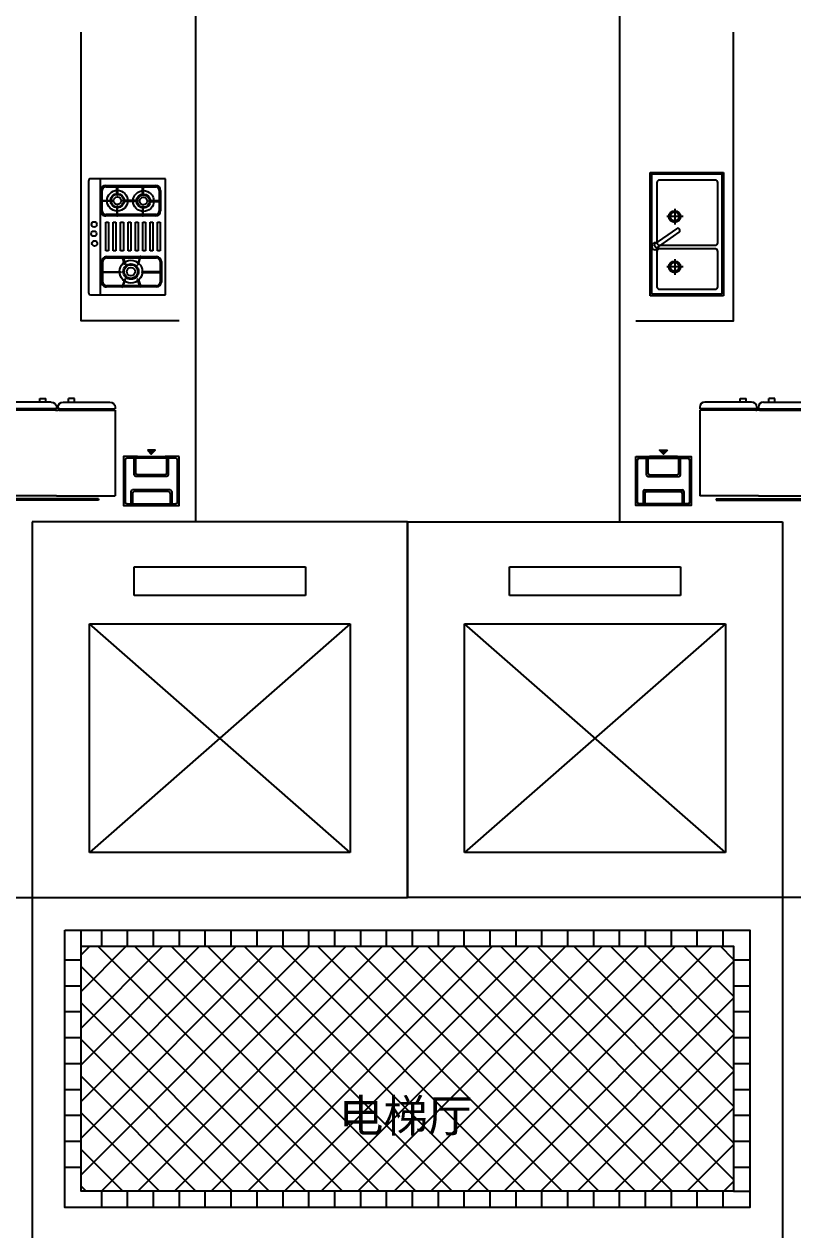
# Model space of a CAD drawing. Extents: x 3694 to 117786, y 20013 to 108631.
# Drawn here: x 73660 to 78374, y 34384 to 41771 of the extents above; entities that cross this region are included whole.
import ezdxf

# ---------------------------------------------------------------- set-up
doc = ezdxf.new("R2010")
doc.units = 0
doc.header["$LTSCALE"] = 1000
doc.header["$MEASUREMENT"] = 0
doc.linetypes.add('ACAD_ISO04W100', pattern=[30, 24, -3, 0, -3])
doc.linetypes.add('DASH', pattern=[0.35, 0.25, -0.1])
for name, color, linetype in [('DOTE', 1, 'ACAD_ISO04W100'), ('PUB_TEXT', 7, 'Continuous'), ('STAIR', 5, 'Continuous'), ('家具', 253, 'Continuous'), ('铺地', 251, 'Continuous')]:
    doc.layers.add(name, color=color, linetype=linetype)
doc.styles.get("Standard").update_dxf_attribs({"font": 'gbenor.shx', "bigfont": 'gbcbig.shx'})

# ---------------------------------------------------------------- blocks, each defined once
blk = doc.blocks.new('A$C29673221')
at = {"layer": '家具'}
for p, q in [((0, 711.5), (0, 0)), ((460, 711.5), (0, 711.5)), ((470, 701.5), (470, 10)), ((0, 0), (460, 0))]:
    blk.add_line(p, q, dxfattribs=at)
at = {"layer": '家具', "color": 251}
for p, q in [((400.7, 0), (400.7, 711.5)), ((25.1, 507.5), (25.1, 633.3)), ((33.1, 507.5), (33.1, 633.3)), ((55.1, 663.3), (361.5, 663.3)), ((55.1, 655.3), (361.5, 655.3)), ((150.9, 663.2), (155.7, 664.7)), ((166.9, 614.1), (150.9, 663.2)), ((155.7, 664.7), (171.7, 615.6)), ((171.7, 615.6), (166.9, 614.1)), ((260.8, 664.7), (244.9, 615.6)), ((244.9, 615.6), (249.7, 614.1)), ((249.7, 614.1), (265.6, 663.2)), ((265.6, 663.2), (260.8, 664.7)), ((383.5, 633.3), (383.5, 507.5)), ((391.5, 633.3), (391.5, 507.5)), ((27.7, 574.2), (27.7, 569.6)), ((145.5, 574.2), (27.7, 574.2)), ((27.7, 569.6), (145.5, 569.6)), ((145.5, 569.6), (145.5, 574.2)), ((166.9, 526.7), (150.9, 477.6)), ((155.7, 476.1), (171.7, 525.2)), ((171.7, 525.2), (166.9, 526.7)), ((244.9, 525.2), (249.7, 526.7)), ((260.8, 476.1), (244.9, 525.2)), ((249.7, 526.7), (265.6, 477.6)), ((271.1, 569.6), (271.1, 574.2)), ((271.1, 574.2), (388.9, 574.2)), ((388.9, 569.6), (271.1, 569.6)), ((388.9, 574.2), (388.9, 569.6)), ((361.5, 485.5), (55.1, 485.5)), ((361.5, 477.5), (55.1, 477.5)), ((150.9, 477.6), (155.7, 476.1)), ((265.6, 477.6), (260.8, 476.1)), ((31.4, 266.2), (31.4, 442.4)), ((31.4, 442.4), (48, 442.4)), ((48, 442.4), (48, 266.2)), ((76.7, 266.2), (76.7, 442.4)), ((76.7, 442.4), (93.4, 442.4)), ((93.4, 442.4), (93.4, 266.2)), ((122.1, 266.2), (122.1, 442.4)), ((122.1, 442.4), (138.7, 442.4)), ((138.7, 442.4), (138.7, 266.2)), ((167.4, 266.2), (167.4, 442.4)), ((167.4, 442.4), (184.1, 442.4)), ((184.1, 442.4), (184.1, 266.2)), ((212.7, 266.2), (212.7, 442.4)), ((212.7, 442.4), (229.4, 442.4)), ((229.4, 442.4), (229.4, 266.2)), ((258.1, 266.2), (258.1, 442.4)), ((258.1, 442.4), (274.7, 442.4)), ((274.7, 442.4), (274.7, 266.2)), ((303.4, 266.2), (303.4, 442.4)), ((303.4, 442.4), (320.1, 442.4)), ((320.1, 442.4), (320.1, 266.2)), ((348.7, 266.2), (348.7, 442.4)), ((348.7, 442.4), (365.4, 442.4)), ((365.4, 442.4), (365.4, 266.2)), ((48, 266.2), (31.4, 266.2)), ((59.8, 227.5), (366.3, 227.5)), ((93.4, 266.2), (76.7, 266.2)), ((138.7, 266.2), (122.1, 266.2)), ((136.3, 227.4), (136.3, 167.7)), ((140.9, 227.4), (136.3, 227.4)), ((140.9, 167.7), (140.9, 227.4)), ((184.1, 266.2), (167.4, 266.2)), ((229.4, 266.2), (212.7, 266.2)), ((274.7, 266.2), (258.1, 266.2)), ((294, 227.4), (294, 167.7)), ((298.6, 227.4), (294, 227.4)), ((298.6, 167.7), (298.6, 227.4)), ((320.1, 266.2), (303.4, 266.2)), ((365.4, 266.2), (348.7, 266.2)), ((29.8, 71.7), (29.8, 197.5)), ((37.8, 71.7), (37.8, 197.5)), ((59.8, 219.5), (366.3, 219.5)), ((136.3, 167.7), (140.9, 167.7)), ((294, 167.7), (298.6, 167.7)), ((388.3, 197.5), (388.3, 71.7)), ((396.3, 197.5), (396.3, 71.7)), ((27.7, 140.3), (27.7, 135.7)), ((103.4, 140.3), (27.7, 140.3)), ((27.7, 135.7), (103.4, 135.7)), ((103.4, 135.7), (103.4, 140.3)), ((136.3, 42), (136.3, 101.8)), ((136.3, 101.8), (140.9, 101.8)), ((140.9, 101.8), (140.9, 42)), ((167.4, 138.2), (167.4, 133.6)), ((262.3, 138.2), (167.4, 138.2)), ((167.4, 133.6), (262.3, 133.6)), ((262.3, 133.6), (262.3, 138.2)), ((294, 42), (294, 101.8)), ((294, 101.8), (298.6, 101.8)), ((298.6, 101.8), (298.6, 42)), ((324.8, 132.5), (324.8, 137.1)), ((324.8, 137.1), (398.4, 137.1)), ((398.4, 132.5), (324.8, 132.5)), ((398.4, 137.1), (398.4, 132.5)), ((366.3, 49.7), (59.8, 49.7)), ((366.3, 41.7), (59.8, 41.7)), ((140.9, 42), (136.3, 42)), ((298.6, 42), (294, 42))]:
    blk.add_line(p, q, dxfattribs=at)
for centre, radius in [((211.8, 569.1), 70.1), ((211.8, 569.1), 47.3), ((211.8, 569.1), 41.8), ((211.8, 569.1), 25.3), ((434.4, 396.4), 16.2), ((436.8, 279.7), 16.2), ((439.2, 336.8), 16.2), ((134.9, 136.9), 63.7), ((134.9, 136.9), 43), ((134.9, 136.9), 38), ((134.9, 136.9), 23), ((294.8, 134.7), 63.7), ((294.8, 134.7), 43), ((294.8, 134.7), 38), ((294.8, 134.7), 23)]:
    blk.add_circle(centre, radius, dxfattribs=at)
at = {"layer": '家具'}
for centre, start, end in [((460, 701.5), 0.03896, 90), ((460, 10), 270, 0.03896)]:
    blk.add_arc(centre, 10, start, end, dxfattribs=at)
at = {"layer": '家具', "color": 251}
for centre, radius, start, end in [((55.1, 633.3), 30, 90, 180), ((55.1, 633.3), 22, 90, 180), ((361.5, 633.3), 30, 360, 90), ((361.5, 633.3), 22, 360, 90), ((55.1, 507.5), 30, 180, 270), ((55.1, 507.5), 22, 180, 270), ((361.5, 507.5), 30, 270, 360), ((361.5, 507.5), 22, 270, 360), ((59.8, 197.5), 30, 90, 180), ((366.3, 197.5), 30, 360, 90), ((59.8, 197.5), 22, 90, 180), ((366.3, 197.5), 22, 360, 90), ((59.8, 71.7), 30, 180, 270), ((59.8, 71.7), 22, 180, 270), ((366.3, 71.7), 30, 270, 360), ((366.3, 71.7), 22, 270, 360)]:
    blk.add_arc(centre, radius, start, end, dxfattribs=at)
blk = doc.blocks.new('A$C146D6EFE')
at = {"layer": '家具'}
for p, q in [((-543.4, 1110), (-534.9, 1110)), ((-534.9, 1104.1), (-534.9, 1110)), ((-524.9, 1110), (0, 1110)), ((-524.9, 1104.1), (-524.9, 1110)), ((0, 360), (0, 1110)), ((-574.9, 391.5), (-574.9, 1078.5)), ((-534.9, 1104.1), (-524.9, 1104.1)), ((16.7, 101.8), (16.7, 1008.2)), ((16.7, 1008.2), (26, 1008.2)), ((26, 101.8), (26, 1008.2)), ((-596.8, 460.9), (-596.8, 424.7)), ((-574.9, 460.9), (-596.8, 460.9)), ((-574.9, 424.7), (-596.8, 424.7)), ((-574.9, 318.5), (-574.9, 31.5)), ((-543.4, 360), (-534.9, 360)), ((-543.4, 350), (-534.9, 350)), ((-534.9, 365.9), (-524.9, 365.9)), ((-534.9, 365.9), (-534.9, 360)), ((-534.9, 344.1), (-534.9, 350)), ((-534.9, 344.1), (-524.9, 344.1)), ((-524.9, 365.9), (-524.9, 350)), ((-524.9, 344.1), (-524.9, 350)), ((0, 360), (0, 0)), ((-596.8, 249.1), (-596.8, 285.3)), ((-574.9, 285.3), (-596.8, 285.3)), ((-574.9, 249.1), (-596.8, 249.1)), ((16.7, 101.8), (26, 101.8)), ((16.7, 101.8), (26, 101.8)), ((-543.4, 0), (-534.9, 0)), ((-534.9, 5.9), (-524.9, 5.9)), ((-534.9, 5.9), (-534.9, 0)), ((-524.9, 5.9), (-524.9, 0)), ((-524.9, 0), (0, 0))]:
    blk.add_line(p, q, dxfattribs=at)
at = {"layer": '家具', "color": 251}
for p, q in [((-534.9, 365.9), (-534.9, 1104.1)), ((-524.9, 365.9), (-524.9, 1104.1)), ((-534.9, 344.1), (-534.9, 5.9)), ((-524.9, 344.1), (-524.9, 5.9))]:
    blk.add_line(p, q, dxfattribs=at)
at = {"layer": '家具'}
for centre, start, end in [((-543.4, 1078.5), 90, 180), ((-543.4, 391.5), 180, 270), ((-543.4, 318.5), 90, 180), ((-543.4, 31.5), 180, 270)]:
    blk.add_arc(centre, 31.5, start, end, dxfattribs=at)
blk = doc.blocks.new('PWII24')
blk.add_hatch(color=256).paths.add_polyline_path([(146.1, -39), (170, -14.8), (193.9, -39)])
for p, q in [((10, 20), (10, 280)), ((20, 290), (320, 290)), ((45, 214.2), (45, 290)), ((55, 224.2), (55, 290)), ((285, 224.2), (285, 290)), ((295, 214.2), (295, 290)), ((330, 280), (330, 20)), ((285, 204.2), (55, 204.2)), ((275, 214.2), (65, 214.2)), ((65, 110.8), (65, 10)), ((265, 120.8), (75, 120.8)), ((75, 100.8), (75, 10)), ((255, 110.8), (85, 110.8)), ((265, 100.8), (265, 10)), ((275, 110.8), (275, 10)), ((10, 20), (10, 35)), ((85, 10), (85, 0)), ((255, 10), (255, 0)), ((320, 10), (255, 10))]:
    blk.add_line(p, q)
at = {"linetype": 'DASH'}
for p, q in [((0, 0), (0, 35)), ((85, 0), (255, 0))]:
    blk.add_line(p, q, dxfattribs=at)
for points in [[(0, 0), (0, 300), (340, 300), (340, 0)], [(85, 0), (0, 0), (0, 35)], [(85, 10), (20, 10)], [(340, 0), (255, 0)]]:
    blk.add_lwpolyline(points)
blk.add_lwpolyline([(255, 10), (85, 10)], dxfattribs=at)
blk.add_lwpolyline([(146.1, -39), (170, -14.8), (193.9, -39)], close=True)
for centre, start, end in [((20, 280), 90, 180), ((65, 224.2), 180, 270), ((275, 224.2), 270, 0), ((320, 280), 0, 90), ((55, 214.2), 180, 270), ((285, 214.2), 270, 0), ((75, 110.8), 90, 180), ((85, 100.8), 90, 180), ((255, 100.8), 360, 90), ((265, 110.8), 360, 90), ((20, 20), 180, 270), ((320, 20), 270, 0)]:
    blk.add_arc(centre, 10, start, end)
blk = doc.blocks.new('A$C6B9C31F9')
at = {"layer": '家具'}
for p, q in [((0, 0), (0, 450)), ((0, 450), (757, 450)), ((757, 450), (757, 0)), ((757, 0), (0, 0))]:
    blk.add_line(p, q, dxfattribs=at)
at = {"layer": '家具', "color": 251}
for p, q in [((10, 10), (10, 440)), ((10, 440), (747, 440)), ((40.7, 393.4), (40.7, 50.3)), ((273, 408.4), (55.7, 408.4)), ((288, 50.3), (288, 393.4)), ((315, 426.6), (293.3, 411.4)), ((293.3, 411.4), (390, 273.1)), ((310.5, 393.4), (310.5, 50.3)), ((411.8, 288.3), (315, 426.6)), ((694.6, 408.4), (325.5, 408.4)), ((709.6, 50.3), (709.6, 393.4)), ((747, 440), (747, 10)), ((225.9, 299.6), (129.9, 299.6)), ((177.7, 248.1), (177.7, 348.3)), ((534.3, 299.6), (438.3, 299.6)), ((486.1, 248.1), (486.1, 348.3)), ((747, 10), (10, 10)), ((55.7, 35.3), (273, 35.3)), ((325.5, 35.3), (694.6, 35.3))]:
    blk.add_line(p, q, dxfattribs=at)
for centre, radius in [((177.7, 299.6), 36.1), ((177.7, 299.6), 27.1), ((486.1, 299.6), 36.1), ((486.1, 299.6), 27.1)]:
    blk.add_circle(centre, radius, dxfattribs=at)
for centre, radius, start, end in [((55.7, 393.4), 15, 90, 180), ((273, 393.4), 15, 0, 90), ((304.2, 419), 21.7, 342.60679, 267.3353), ((325.5, 393.4), 15, 90, 180), ((694.6, 393.4), 15, 0, 90), ((400.9, 280.7), 13.3, 214.97105, 34.97105), ((55.7, 50.3), 15, 180, 270), ((273, 50.3), 15, 270, 0), ((325.5, 50.3), 15, 180, 270), ((694.6, 50.3), 15, 270, 0)]:
    blk.add_arc(centre, radius, start, end, dxfattribs=at)

msp = doc.modelspace()

# ---------------------------------------------------------------- hatches: boundary and pattern name
at = {"layer": '铺地'}
h = msp.add_hatch(dxfattribs=at)
h.set_pattern_fill('ANSI37', color=256, scale=100, style=0)
h.set_pattern_definition([(45, (0, 0), (-112.2532, 112.2532), []), (135, (0, 0), (-112.2532, -112.2532), [])])
h.paths.add_polyline_path([(73410.2, 35620.8), (66660.2, 35620.8), (66660.2, 34620.8), (73410.2, 34620.8)])
h.paths.add_polyline_path([(78010.2, 36120.8), (74010.2, 36120.8), (74010.2, 34620.8), (78010.2, 34620.8)])
h.paths.add_polyline_path([(85360.2, 35620.8), (78610.2, 35620.8), (78610.2, 34620.8), (85360.2, 34620.8)])
h.paths.add_polyline_path([(85360.2, 37220.8), (84710.2, 37220.8), (84710.2, 36020.8), (85360.2, 36020.8)])
h.paths.add_polyline_path([(67310.2, 37220.8), (66660.2, 37220.8), (66660.2, 36020.8), (67310.2, 36020.8)])

# ---------------------------------------------------------------- linework, layer by layer
at = {"layer": 'DOTE'}
for p, q in [((74710.2, 45047.8), (74710.2, 38720.8)), ((74710.2, 45047.8), (74710.2, 38720.8)), ((77310.2, 45047.8), (77310.2, 38720.8)), ((73710.2, 38720.8), (73710.2, 34320.8)), ((76010.2, 38720.8), (73710.2, 38720.8)), ((73710.2, 38720.8), (73710.2, 36420.8)), ((76010.2, 36420.8), (76010.2, 38720.8)), ((76010.2, 38720.8), (76010.2, 36420.8)), ((76010.2, 36420.8), (76010.2, 38720.8)), ((76010.2, 36420.8), (76010.2, 38720.8)), ((76010.2, 38720.8), (76010.2, 36420.8)), ((76010.2, 36420.8), (76010.2, 38720.8)), ((76010.2, 38720.8), (78310.2, 38720.8)), ((78310.2, 38720.8), (78310.2, 34320.8)), ((78310.2, 38720.8), (78310.2, 36420.8)), ((71310.2, 36420.8), (76010.2, 36420.8)), ((73710.2, 36420.8), (76010.2, 36420.8)), ((78310.2, 36420.8), (76010.2, 36420.8)), ((80710.2, 36420.8), (76010.2, 36420.8))]:
    msp.add_line(p, q, dxfattribs=at)
at = {"layer": 'STAIR'}
for p, q in [((74335.2, 38270.8), (74335.2, 38445.8)), ((74335.2, 38445.8), (75385.2, 38445.8)), ((75385.2, 38445.8), (75385.2, 38270.8)), ((76635.2, 38270.8), (76635.2, 38445.8)), ((76635.2, 38445.8), (77685.2, 38445.8)), ((77685.2, 38445.8), (77685.2, 38270.8)), ((75385.2, 38270.8), (74335.2, 38270.8)), ((77685.2, 38270.8), (76635.2, 38270.8)), ((74060.2, 36695.8), (74060.2, 38095.8)), ((74060.2, 38095.8), (75660.2, 38095.8)), ((75660.2, 38095.8), (74060.2, 36695.8)), ((75660.2, 36695.8), (74060.2, 38095.8)), ((75660.2, 38095.8), (75660.2, 36695.8)), ((76360.2, 36695.8), (76360.2, 38095.8)), ((76360.2, 38095.8), (77960.2, 38095.8)), ((77960.2, 38095.8), (76360.2, 36695.8)), ((77960.2, 36695.8), (76360.2, 38095.8)), ((77960.2, 38095.8), (77960.2, 36695.8)), ((75660.2, 36695.8), (74060.2, 36695.8)), ((77960.2, 36695.8), (76360.2, 36695.8))]:
    msp.add_line(p, q, dxfattribs=at)
at = {"layer": '家具'}
for points in [[(74610.2, 39953.8), (74010.2, 39953.9), (74010.2, 39953.9), (74010.2, 41720.8)], [(77410.2, 39953.8), (78010.2, 39953.9), (78010.2, 41720.8)]]:
    msp.add_lwpolyline(points, dxfattribs=at)
at = {"layer": '铺地'}
for p, q in [((74136.2, 36120.8), (74136.2, 36220.8)), ((74295, 36120.8), (74295, 36220.8)), ((74453.8, 36120.8), (74453.8, 36220.8)), ((74612.5, 36120.8), (74612.5, 36220.8)), ((74771.2, 36120.8), (74771.2, 36220.8)), ((74930, 36120.8), (74930, 36220.8)), ((75088.8, 36120.8), (75088.8, 36220.8)), ((75247.5, 36120.8), (75247.5, 36220.8)), ((75406.2, 36120.8), (75406.2, 36220.8)), ((75565, 36120.8), (75565, 36220.8)), ((75723.8, 36120.8), (75723.8, 36220.8)), ((75882.5, 36120.8), (75882.5, 36220.8)), ((76041.2, 36120.8), (76041.2, 36220.8)), ((76200, 36120.8), (76200, 36220.8)), ((76358.8, 36120.8), (76358.8, 36220.8)), ((76517.5, 36120.8), (76517.5, 36220.8)), ((76676.2, 36120.8), (76676.2, 36220.8)), ((76835, 36120.8), (76835, 36220.8)), ((76993.8, 36120.8), (76993.8, 36220.8)), ((77152.5, 36120.8), (77152.5, 36220.8)), ((77311.2, 36120.8), (77311.2, 36220.8)), ((77470, 36120.8), (77470, 36220.8)), ((77628.8, 36120.8), (77628.8, 36220.8)), ((77787.5, 36120.8), (77787.5, 36220.8)), ((77946.2, 36120.8), (77946.2, 36220.8)), ((74010.2, 36036.2), (73910.2, 36036.2)), ((78110.2, 36036.2), (78010.2, 36036.2)), ((74010.2, 35877.5), (73910.2, 35877.5)), ((78110.2, 35877.5), (78010.2, 35877.5)), ((74010.2, 35718.7), (73910.2, 35718.7)), ((78110.2, 35718.7), (78010.2, 35718.7)), ((74010.2, 35560), (73910.2, 35560)), ((78110.2, 35560), (78010.2, 35560)), ((74010.2, 35401.2), (73910.2, 35401.2)), ((78110.2, 35401.2), (78010.2, 35401.2)), ((74010.2, 35242.5), (73910.2, 35242.5)), ((78110.2, 35242.5), (78010.2, 35242.5)), ((74010.2, 35083.7), (73910.2, 35083.7)), ((78110.2, 35083.7), (78010.2, 35083.7)), ((74010.2, 34925), (73910.2, 34925)), ((78110.2, 34925), (78010.2, 34925)), ((74010.2, 34766.2), (73910.2, 34766.2)), ((78110.2, 34766.2), (78010.2, 34766.2)), ((74136.2, 34520.8), (74136.2, 34620.8)), ((74295, 34520.8), (74295, 34620.8)), ((74453.8, 34520.8), (74453.8, 34620.8)), ((74612.5, 34520.8), (74612.5, 34620.8)), ((74771.2, 34520.8), (74771.2, 34620.8)), ((74930, 34520.8), (74930, 34620.8)), ((75088.8, 34520.8), (75088.8, 34620.8)), ((75247.5, 34520.8), (75247.5, 34620.8)), ((75406.2, 34520.8), (75406.2, 34620.8)), ((75565, 34520.8), (75565, 34620.8)), ((75723.8, 34520.8), (75723.8, 34620.8)), ((75882.5, 34520.8), (75882.5, 34620.8)), ((76041.2, 34520.8), (76041.2, 34620.8)), ((76200, 34520.8), (76200, 34620.8)), ((76358.8, 34520.8), (76358.8, 34620.8)), ((76517.5, 34520.8), (76517.5, 34620.8)), ((76676.2, 34520.8), (76676.2, 34620.8)), ((76835, 34520.8), (76835, 34620.8)), ((76993.8, 34520.8), (76993.8, 34620.8)), ((77152.5, 34520.8), (77152.5, 34620.8)), ((77311.2, 34520.8), (77311.2, 34620.8)), ((77470, 34520.8), (77470, 34620.8)), ((77628.8, 34520.8), (77628.8, 34620.8)), ((77787.5, 34520.8), (77787.5, 34620.8)), ((77946.2, 34520.8), (77946.2, 34620.8))]:
    msp.add_line(p, q, dxfattribs=at)
for points in [[(73910.2, 36220.8), (78110.2, 36220.8), (78110.2, 34520.8), (73910.2, 34520.8)], [(74010.2, 36120.8), (78010.2, 36120.8), (78010.2, 34620.8), (74010.2, 34620.8)]]:
    msp.add_lwpolyline(points, close=True, dxfattribs=at)
for points in [[(74010.2, 36120.8), (74010.2, 36220.8)], [(78010.2, 34620.8), (78110.2, 34620.8)]]:
    msp.add_lwpolyline(points, dxfattribs=at)

# ---------------------------------------------------------------- block references
at = {"layer": '家具'}
for name, p, rotation in [('A$C6B9C31F9', (77948.5, 40105.7, 0), 90), ('A$C29673221', (74526.7, 40823.7, 0), 180), ('A$C146D6EFE', (77802, 38879.9), 270)]:
    msp.add_blockref(name, p, dxfattribs=dict(at, rotation=rotation))
at = {"layer": '家具', "xscale": -1, "rotation": 90}
msp.add_blockref('A$C146D6EFE', (74218.3, 38879.9), dxfattribs=at)
at = {"layer": '家具', "linetype": 'Continuous', "xscale": -1, "rotation": 180}
msp.add_blockref('PWII24', (74270.2, 39120.8), dxfattribs=at)
at = {"layer": '家具', "linetype": 'Continuous', "rotation": 179.9999999995831}
msp.add_blockref('PWII24', (77750.2, 39120.8), dxfattribs=at)

# ---------------------------------------------------------------- texts
at = {"layer": 'PUB_TEXT', "insert": (76408.4, 35183.1, 0), "char_height": 200, "width": 4105.676, "attachment_point": 3}
msp.add_mtext('{\\fSimSun|b0|i0|c134|p2;电梯厅}', dxfattribs=at)

doc.saveas('drawing.dxf')
